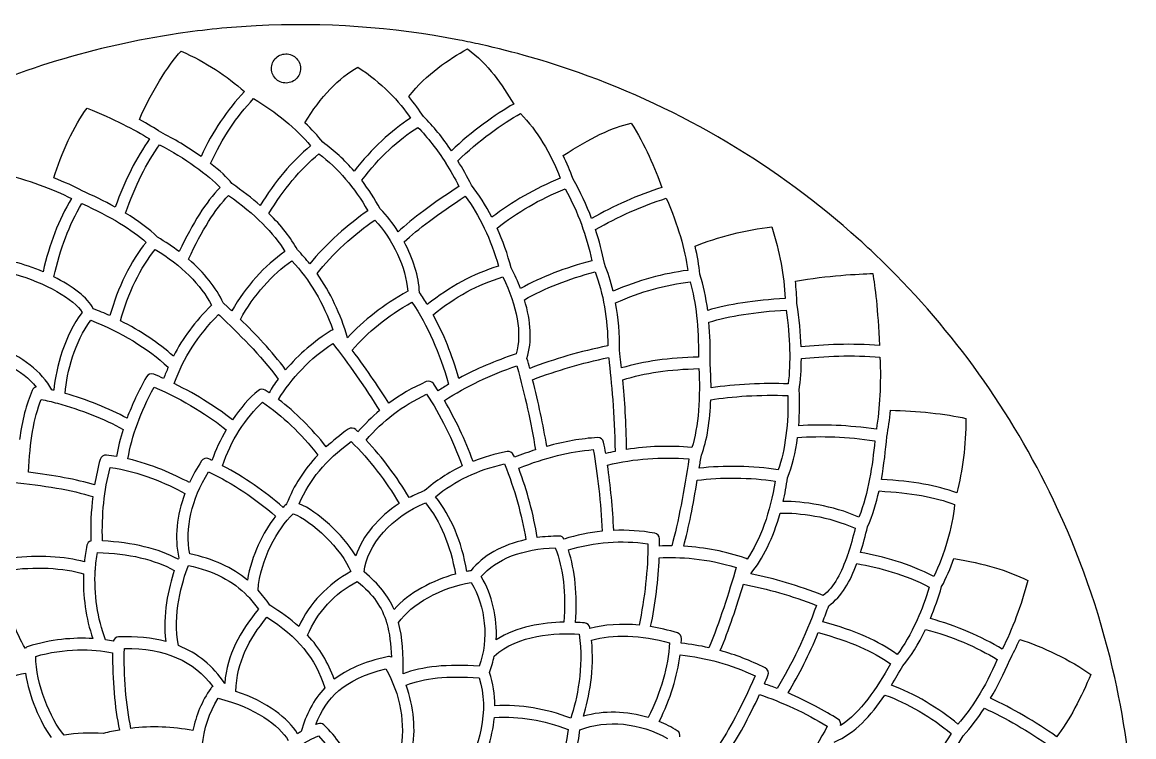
# Model space of a CAD drawing. Extents: x 47 to 537, y 322 to 810.
# Drawn here: x 211.5 to 536, y 601.3 to 809.9 of the extents above; entities that cross this region are included whole.
import ezdxf

# ---------------------------------------------------------------- set-up
doc = ezdxf.new("R2010")
doc.units = 0
doc.layers.add('SPLENDIDA_fix_overlaps', color=7, linetype='CONTINUOUS')

msp = doc.modelspace()

# ---------------------------------------------------------------- linework, layer by layer
at = {"layer": 'SPLENDIDA_fix_overlaps', "color": 7}
msp.add_lwpolyline([(284.254289, 796.741008), (284.314289, 797.181007), (284.424289, 797.621006), (284.575289, 798.031005), (284.765288, 798.431004), (285.004287, 798.811003), (285.274287, 799.161002), (285.584286, 799.481001), (285.924285, 799.771001), (286.294284, 800.021), (286.685283, 800.230999), (287.105282, 800.390999), (287.524281, 800.520999), (287.96428, 800.590999), (288.415279, 800.620998), (288.855278, 800.610998), (289.294277, 800.550999), (289.725276, 800.440999), (290.145275, 800.290999), (290.544274, 800.091), (290.924273, 799.861), (291.274272, 799.581001), (291.595271, 799.271002), (291.88527, 798.931003), (292.13527, 798.561004), (292.334269, 798.171005), (292.504269, 797.761006), (292.625268, 797.331007), (292.705268, 796.891008), (292.734268, 796.451009), (292.725268, 796.00101), (292.665268, 795.561011), (292.555269, 795.131012), (292.405269, 794.711013), (292.205269, 794.311014), (291.96427, 793.931015), (291.694271, 793.581016), (291.385272, 793.261017), (291.044272, 792.981018), (290.674273, 792.731018), (290.285274, 792.521019), (289.875275, 792.351019), (289.444276, 792.231019), (289.004277, 792.15102), (288.564279, 792.12102), (288.11528, 792.14102), (287.674281, 792.201019), (287.245282, 792.311019), (286.825283, 792.461019), (286.424284, 792.651018), (286.044285, 792.891018), (285.694286, 793.161017), (285.375287, 793.471016), (285.095287, 793.811015), (284.845288, 794.181015), (284.635288, 794.581014), (284.464289, 794.991013), (284.345289, 795.421011), (284.265289, 795.85101), (284.234289, 796.301009)], close=True, dxfattribs=at)
for points in [[(381.415046, 739.411151), (381.415046, 739.441151)], [(271.484321, 726.701183), (270.185325, 727.94118)], [(268.814328, 724.541189), (269.125327, 724.241189)], [(386.065035, 712.17122), (385.855035, 714.151215)], [(382.665043, 712.01122), (382.684043, 711.80122)], [(277.274307, 642.381394), (277.305307, 642.351394)]]:
    msp.add_lwpolyline(points, dxfattribs=at)
for points in [[(279.754301, 808.830978), (272.13532, 808.430979), (264.524339, 807.670981), (256.975358, 806.550984)], [(339.084152, 804.650988), (319.575201, 808.450979), (299.605251, 809.870975), (279.754301, 808.830978)], [(256.975358, 806.550984), (232.955418, 803.000992), (209.464476, 795.87101), (187.564531, 785.421036)], [(245.705386, 781.451046), (249.055377, 789.271027), (253.845365, 797.151007), (257.885355, 801.470996)], [(257.885355, 801.470996), (265.105337, 798.181005), (271.285322, 794.191015), (276.325309, 789.611026)], [(324.304189, 788.18103), (329.665176, 794.881013), (335.89516, 798.991003), (341.464146, 802.090995)], [(345.355137, 803.350992), (343.275142, 803.82099), (341.184147, 804.250989), (339.084152, 804.650988)], [(341.464146, 802.090995), (347.464131, 797.641006), (351.634121, 791.601021), (354.945113, 785.991035)], [(373.884065, 795.181012), (364.554089, 798.481004), (355.025112, 801.210997), (345.355137, 803.350992)], [(294.015265, 780.531049), (298.544254, 788.02103), (303.97424, 793.721016), (309.474226, 796.741008)], [(309.474226, 796.741008), (316.294209, 792.441019), (321.695196, 786.511034), (324.875188, 781.851045)], [(455.633861, 746.551134), (431.91492, 767.90108), (403.96399, 784.531039), (373.884065, 795.181012)], [(276.325309, 789.611026), (271.334322, 784.371039), (267.095332, 778.021055), (263.685341, 770.701073)], [(266.484334, 768.651078), (269.845325, 776.03106), (274.055315, 782.391044), (279.035302, 787.561031)], [(279.035302, 787.561031), (285.405286, 783.81104), (291.674271, 778.631053), (295.655261, 773.831065)], [(328.584179, 782.381044), (327.485181, 784.14104), (326.044185, 786.131035), (324.304189, 788.18103)], [(354.945113, 785.991035), (349.754126, 783.081042), (342.525144, 777.901055), (336.794158, 772.331069)], [(220.674448, 764.451089), (222.885443, 771.351072), (226.555434, 779.761051), (230.435424, 784.831038)], [(230.435424, 784.831038), (238.205404, 781.571046), (244.305389, 778.551054), (248.645378, 775.83106)], [(336.794158, 772.331069), (334.235164, 776.15106), (331.535171, 779.461051), (328.584179, 782.381044)], [(338.665153, 769.401076), (344.395139, 775.081062), (351.83412, 780.411049), (356.964108, 783.231042)], [(356.964108, 783.231042), (361.785096, 778.171055), (365.665086, 771.81107), (368.554079, 764.321089)], [(251.92437, 777.771056), (250.174375, 778.941053), (248.09538, 780.17105), (245.705386, 781.451046)], [(299.224252, 774.821063), (297.785256, 776.701058), (296.01526, 778.631053), (294.015265, 780.531049)], [(324.875188, 781.851045), (319.115202, 778.201054), (313.575216, 773.031067), (308.375229, 766.431084)], [(310.575224, 763.741091), (315.764211, 770.431074), (321.275197, 775.631061), (326.985183, 779.181052)], [(326.985183, 779.181052), (329.895175, 776.17106), (332.554169, 772.741068), (335.094162, 768.721078)], [(369.405076, 770.931073), (377.214057, 776.09106), (383.745041, 779.211052), (389.254027, 780.381049)], [(389.254027, 780.381049), (393.195017, 774.291064), (396.214009, 767.141082), (398.235004, 761.631096)], [(248.645378, 775.83106), (244.845388, 770.451074), (241.495396, 763.761091), (238.645403, 755.89111)], [(263.685341, 770.701073), (259.91535, 773.351067), (255.665361, 775.88106), (251.92437, 777.771056)], [(241.635396, 754.171115), (244.464389, 762.111095), (247.80538, 768.831078), (251.575371, 774.121065)], [(251.575371, 774.121065), (258.774353, 770.331074), (266.084335, 765.151087), (269.225327, 761.651096)], [(295.655261, 773.831065), (290.135275, 769.191077), (285.205287, 763.321092), (280.955298, 756.371109)], [(308.375229, 766.431084), (305.605236, 769.621076), (302.544244, 772.421069), (299.224252, 774.821063)], [(283.504291, 754.021115), (287.694281, 761.021097), (292.584269, 766.881083), (298.075255, 771.451071)], [(298.075255, 771.451071), (303.724241, 767.191082), (308.514229, 761.611096), (312.375219, 754.861113)], [(342.625143, 762.291094), (341.334147, 764.841088), (340.01415, 767.201082), (338.665153, 769.401076)], [(372.285069, 764.10109), (371.424071, 766.491084), (370.455074, 768.761078), (369.405076, 770.931073)], [(205.314487, 765.861085), (212.984468, 763.86109), (220.564449, 761.111097), (225.855435, 758.441104)], [(272.694318, 762.781093), (271.375322, 764.561089), (269.155327, 766.601083), (266.484334, 768.651078)], [(335.094162, 768.721078), (335.105162, 768.711078), (335.115162, 768.691078), (335.125162, 768.681078)], [(335.125162, 768.681078), (336.434159, 766.611083), (337.714156, 764.351089), (338.974153, 761.941095)], [(228.975428, 760.651098), (226.674433, 761.911095), (223.83444, 763.201092), (220.674448, 764.451089)], [(280.955298, 756.371109), (278.515304, 758.511104), (275.754311, 760.651098), (272.694318, 762.781093)], [(316.00421, 755.361112), (314.365214, 758.361104), (312.554219, 761.161097), (310.575224, 763.741091)], [(368.554079, 764.321089), (361.084097, 761.251097), (354.514114, 757.511106), (348.584129, 752.931118)], [(377.705056, 752.591119), (376.235059, 756.471109), (374.434064, 760.291099), (372.285069, 764.10109)], [(238.645403, 755.89111), (235.314412, 757.731106), (231.93542, 759.341102), (228.975428, 760.651098)], [(269.225327, 761.651096), (265.075337, 757.301107), (261.325347, 751.411121), (257.305357, 742.911143)], [(260.02435, 740.701148), (264.02434, 749.281127), (267.685331, 755.131112), (271.705321, 759.321102)], [(271.705321, 759.321102), (279.405301, 753.851115), (284.935288, 748.361129), (288.17428, 742.951143)], [(338.974153, 761.941095), (331.264172, 756.901108), (325.325187, 752.471119), (321.254197, 748.731128)], [(348.584129, 752.931118), (346.785133, 756.451109), (344.754138, 759.641101), (342.625143, 762.291094)], [(350.094125, 749.791126), (355.96411, 754.421114), (362.495094, 758.181105), (369.985075, 761.251097)], [(369.985075, 761.251097), (373.714066, 754.391114), (376.264059, 747.491131), (377.764056, 740.251149)], [(398.235004, 761.631096), (391.195022, 759.391102), (384.17404, 756.301109), (377.705056, 752.591119)], [(225.855435, 758.441104), (222.105445, 752.07112), (219.435451, 745.171137), (217.575456, 737.031157)], [(220.725448, 735.571161), (222.544444, 743.771141), (225.155437, 750.641123), (228.905428, 756.951108)], [(228.905428, 756.951108), (237.155407, 753.201117), (243.694391, 749.241127), (247.645381, 745.621136)], [(323.014192, 745.721136), (326.934183, 749.421126), (332.895168, 753.901115), (340.815148, 759.081102)], [(340.815148, 759.081102), (344.825138, 753.741116), (348.355129, 746.321134), (350.544124, 738.681153)], [(378.865053, 749.331127), (385.334037, 753.101117), (392.415019, 756.241109), (399.495001, 758.481104)], [(399.495001, 758.481104), (402.894993, 750.621123), (404.984988, 743.571141), (405.744986, 737.431156)], [(251.024372, 747.091132), (248.535379, 749.621126), (245.194387, 752.02112), (241.635396, 754.171115)], [(291.82527, 743.411141), (289.924275, 746.941133), (287.135282, 750.481124), (283.504291, 754.021115)], [(312.375219, 754.861113), (306.905233, 751.081122), (299.94525, 745.091137), (295.444261, 739.301152)], [(321.254197, 748.731128), (319.714201, 751.141122), (317.945205, 753.391117), (316.00421, 755.361112)], [(297.575256, 736.481159), (301.674246, 742.011145), (308.764228, 748.241129), (314.395214, 752.13112)], [(314.395214, 752.13112), (319.764201, 746.301134), (323.504191, 738.241154), (324.03519, 731.381172)], [(354.235114, 738.161155), (353.184117, 742.131145), (351.775121, 746.091135), (350.094125, 749.791126)], [(407.88398, 744.531139), (414.293964, 747.131132), (422.954943, 749.301127), (430.314924, 750.141125)], [(430.314924, 750.141125), (432.614918, 742.781143), (433.874915, 735.91116), (434.164915, 729.231177)], [(257.305357, 742.911143), (255.355362, 744.401139), (253.245367, 745.801135), (251.024372, 747.091132)], [(381.415046, 739.441151), (380.785048, 742.801143), (379.92405, 746.091135), (378.865053, 749.331127)], [(462.824843, 739.80115), (460.473849, 742.101145), (458.074855, 744.351139), (455.633861, 746.551134)], [(247.645381, 745.621136), (243.265392, 740.301149), (239.294402, 732.241169), (237.084407, 724.221189)], [(240.205399, 722.721193), (242.265394, 730.551174), (246.115385, 738.451154), (250.334374, 743.551141)], [(250.334374, 743.551141), (257.865355, 738.971153), (263.734341, 733.131167), (266.734333, 727.271182)], [(295.444261, 739.301152), (294.305264, 740.721148), (293.105267, 742.111145), (291.82527, 743.411141)], [(327.464181, 730.981173), (327.224182, 735.661161), (325.605186, 740.871148), (323.014192, 745.721136)], [(409.303977, 736.291159), (409.064977, 738.881153), (408.593979, 741.631146), (407.88398, 744.531139)], [(217.575456, 737.031157), (214.774463, 738.221154), (211.88547, 739.191152), (209.155477, 739.85115)], [(270.185325, 727.94118), (268.12533, 732.351169), (264.595339, 736.751158), (260.02435, 740.701148)], [(288.17428, 742.951143), (282.265294, 738.901153), (276.745308, 732.721168), (272.645318, 725.581186)], [(275.174312, 723.141192), (279.084302, 730.201174), (284.455289, 736.321159), (290.194275, 740.211149)], [(290.194275, 740.211149), (295.424261, 734.651163), (299.424251, 727.87118), (302.155245, 720.0412)], [(377.764056, 740.251149), (369.895075, 738.171155), (363.044092, 735.511161), (356.945108, 732.14117)], [(512.543719, 670.331324), (500.223749, 696.16126), (483.293792, 719.8012), (462.824843, 739.80115)], [(350.544124, 738.681153), (343.035142, 736.381159), (336.334159, 732.761168), (329.724176, 727.451181)], [(356.945108, 732.14117), (356.19511, 734.101165), (355.294112, 736.11116), (354.235114, 738.161155)], [(358.084105, 728.881178), (364.08409, 732.261169), (370.855073, 734.931163), (378.724053, 737.001157)], [(378.724053, 737.001157), (381.084047, 730.901173), (382.424044, 723.031192), (382.445044, 715.431211)], [(383.98504, 731.391172), (383.294042, 734.281164), (382.434044, 736.991158), (381.415046, 739.411151)], [(405.744986, 737.431156), (398.695003, 736.571159), (391.395022, 734.541164), (383.98504, 731.391172)], [(209.305477, 736.311159), (217.875455, 734.041165), (226.915433, 728.901178), (228.955428, 725.161187)], [(232.19442, 726.241184), (230.685423, 729.471176), (226.125435, 732.871168), (220.725448, 735.571161)], [(306.455234, 717.761206), (304.405239, 724.761188), (301.424246, 731.021172), (297.575256, 736.481159)], [(331.445171, 724.461189), (337.905155, 729.741176), (344.424139, 733.301167), (351.764121, 735.521161)], [(351.764121, 735.521161), (356.02511, 726.821183), (357.375107, 719.101202), (355.684111, 713.061217)], [(384.695038, 728.00118), (392.12502, 731.221172), (399.415001, 733.281167), (406.423984, 734.101165)], [(406.423984, 734.101165), (408.19498, 728.07118), (408.994978, 720.841198), (408.874978, 712.14122)], [(411.574971, 725.751186), (411.083972, 729.591176), (410.333974, 733.101167), (409.303977, 736.291159)], [(437.183907, 734.311164), (446.574884, 735.94116), (455.633861, 736.391159), (459.753851, 736.521159)], [(437.624906, 727.80118), (437.574906, 729.951175), (437.423906, 732.12117), (437.183907, 734.311164)], [(459.753851, 736.521159), (460.433849, 732.721168), (461.244847, 726.221184), (461.723846, 715.491211)], [(324.03519, 731.381172), (316.855208, 727.331182), (311.065222, 722.861193), (306.455234, 717.761206)], [(329.724176, 727.451181), (329.004177, 728.641178), (328.254179, 729.831175), (327.464181, 730.981173)], [(266.734333, 727.271182), (261.924345, 722.451194), (258.355354, 717.711206), (255.615361, 712.371219)], [(307.84423, 714.161215), (312.285219, 719.421201), (317.995205, 724.03119), (325.264187, 728.18118)], [(325.264187, 728.18118), (329.834175, 721.231197), (333.254167, 713.521216), (335.95516, 704.19124)], [(358.834103, 711.721221), (360.325099, 716.651208), (360.0651, 722.461194), (358.084105, 728.881178)], [(385.855035, 714.151215), (385.934035, 718.761203), (385.525036, 723.521191), (384.695038, 728.00118)], [(434.164915, 729.231177), (425.244937, 728.701178), (417.664956, 727.541181), (411.574971, 725.751186)], [(438.874903, 715.081212), (438.723903, 719.071202), (438.314904, 723.311192), (437.624906, 727.80118)], [(228.955428, 725.161187), (223.86544, 718.301204), (221.385447, 709.351227), (220.674448, 702.441244)], [(237.084407, 724.221189), (235.475411, 724.951188), (233.845415, 725.621186), (232.19442, 726.241184)], [(255.86536, 704.401239), (258.655353, 712.10122), (262.615343, 718.261204), (268.814328, 724.541189)], [(269.125327, 724.241189), (274.495314, 719.101202), (281.105297, 712.751218), (286.174285, 705.681236)], [(272.645318, 725.581186), (272.254319, 725.951185), (271.85532, 726.341184), (271.484321, 726.701183)], [(338.985153, 705.921235), (336.934158, 712.851218), (334.474164, 718.921203), (331.445171, 724.461189)], [(411.94497, 722.311194), (417.914955, 724.13119), (425.454936, 725.331187), (434.473914, 725.851185)], [(434.473914, 725.851185), (435.644911, 717.751206), (435.83391, 710.511224), (435.074912, 704.281239)], [(223.99544, 701.541246), (224.575439, 707.96123), (226.794433, 716.431209), (231.484421, 722.881193)], [(231.484421, 722.881193), (240.1154, 719.561201), (248.225379, 714.631213), (254.095365, 709.151227)], [(255.615361, 712.371219), (251.314372, 716.231209), (245.995385, 719.791201), (240.205399, 722.721193)], [(288.385279, 708.431229), (284.365289, 713.871215), (279.595301, 718.831203), (275.174312, 723.141192)], [(412.263969, 710.551224), (412.364969, 714.781213), (412.253969, 718.681203), (411.94497, 722.311194)], [(301.684246, 719.8512), (296.885258, 716.941208), (292.18527, 712.851218), (288.385279, 708.431229)], [(302.155245, 720.0412), (301.995245, 720.0012), (301.834245, 719.9412), (301.684246, 719.8512)], [(195.464511, 714.101215), (204.555489, 712.15122), (211.625471, 708.341229), (215.544461, 703.371242)], [(220.14545, 702.571244), (217.214457, 707.92123), (211.535471, 712.301219), (203.91549, 715.171212)], [(286.305284, 699.751251), (289.805275, 705.761236), (295.80526, 711.96122), (302.145245, 716.12121)], [(302.145245, 716.12121), (306.375234, 710.491224), (311.89522, 702.931243), (315.794211, 696.531259)], [(318.495204, 698.651253), (315.92421, 702.831243), (312.464219, 707.87123), (307.84423, 714.161215)], [(382.445044, 715.431211), (374.235064, 713.721216), (367.054082, 711.651221), (359.615101, 708.831228)], [(461.723846, 715.491211), (454.024865, 716.19121), (445.133887, 715.771211), (438.874903, 715.081212)], [(355.684111, 713.061217), (349.445126, 710.981223), (344.10514, 708.711228), (338.985153, 705.921235)], [(359.615101, 708.831228), (359.365102, 709.781226), (359.105102, 710.751223), (358.834103, 711.721221)], [(360.474099, 705.521236), (367.724081, 708.281229), (374.695063, 710.331224), (382.665043, 712.01122)], [(382.684043, 711.80122), (383.474041, 704.571239), (384.445039, 695.611261), (384.525039, 684.571289)], [(386.415034, 708.961228), (386.294034, 710.061225), (386.174035, 711.141222), (386.065035, 712.17122)], [(408.874978, 712.14122), (400.374999, 711.95122), (392.985018, 710.901223), (386.415034, 708.961228)], [(438.263904, 702.441244), (438.694903, 705.311237), (438.904903, 708.401229), (438.923903, 711.671221)], [(438.923903, 711.671221), (445.154887, 712.371219), (454.194865, 712.821218), (461.874845, 712.06122)], [(461.874845, 712.06122), (462.194845, 704.371239), (461.824845, 697.181257), (460.814848, 691.061272)], [(249.865375, 707.131232), (249.064377, 707.461231), (248.15538, 707.141232), (247.734381, 706.391234)], [(254.095365, 709.151227), (253.625366, 708.09123), (253.194367, 706.991233), (252.774368, 705.871235)], [(334.714163, 699.431251), (341.325147, 703.691241), (347.83413, 706.801233), (355.90511, 709.561226)], [(355.90511, 709.561226), (358.264104, 700.841248), (359.9951, 692.981268), (361.325097, 685.071287)], [(386.764033, 705.511236), (393.205017, 707.491231), (400.503999, 708.561229), (408.994978, 708.761228)], [(408.994978, 708.761228), (409.503976, 701.341247), (408.894978, 691.311272), (406.954983, 685.751286)], [(412.553969, 703.141242), (412.564969, 705.901235), (412.454969, 708.471229), (412.263969, 710.551224)], [(247.734381, 706.391234), (245.415386, 702.221244), (243.555391, 698.211254), (242.084395, 694.291264)], [(252.774368, 705.871235), (251.81437, 706.301234), (250.845373, 706.731233), (249.865375, 707.131232)], [(272.845318, 693.791266), (268.964328, 696.961258), (262.734343, 700.991248), (255.86536, 704.401239)], [(286.174285, 705.681236), (285.194287, 704.371239), (284.305289, 703.041242), (283.524291, 701.721246)], [(329.424176, 704.951238), (325.395187, 703.161242), (321.794196, 701.081247), (318.495204, 698.651253)], [(331.504171, 704.381239), (331.035172, 705.041237), (330.165175, 705.281237), (329.424176, 704.951238)], [(332.915168, 702.311244), (332.445169, 703.031242), (331.97417, 703.721241), (331.504171, 704.381239)], [(335.95516, 704.19124), (334.945163, 703.591241), (333.924165, 702.961243), (332.915168, 702.311244)], [(364.605088, 686.061285), (363.535091, 692.411269), (362.184095, 698.751253), (360.474099, 705.521236)], [(387.91503, 685.161287), (387.83403, 692.951268), (387.334032, 699.691251), (386.764033, 705.511236)], [(435.074912, 704.281239), (427.96393, 704.621238), (419.503951, 704.19124), (412.553969, 703.141242)], [(214.405464, 702.411244), (212.655468, 698.291254), (211.444471, 693.681266), (210.705473, 688.10128)], [(215.544461, 703.371242), (215.055462, 703.241242), (214.615463, 702.901243), (214.405464, 702.411244)], [(220.674448, 702.441244), (220.495449, 702.481244), (220.314449, 702.531244), (220.14545, 702.571244)], [(242.084395, 694.291264), (236.794408, 697.141257), (230.375424, 699.701251), (223.99544, 701.541246)], [(242.325394, 682.431294), (243.495391, 689.111277), (245.995385, 696.00126), (249.975375, 703.391242)], [(249.975375, 703.391242), (258.495354, 699.711251), (266.595334, 694.591264), (271.015322, 690.891273)], [(280.435299, 702.361244), (277.765306, 700.201249), (275.145312, 697.211257), (272.845318, 693.791266)], [(282.424294, 702.471244), (281.805295, 702.871243), (281.004297, 702.821243), (280.435299, 702.361244)], [(283.524291, 701.721246), (283.155292, 701.971245), (282.794293, 702.231244), (282.424294, 702.471244)], [(311.87522, 687.85128), (316.815208, 693.621266), (322.474194, 697.941255), (329.525176, 701.261247)], [(329.525176, 701.261247), (333.415166, 695.521261), (337.205157, 687.89128), (339.94515, 680.331299)], [(412.473969, 699.681251), (418.354954, 700.601248), (427.034932, 701.261247), (434.954913, 700.881248)], [(434.954913, 700.881248), (435.284912, 693.361267), (434.154915, 684.581289), (432.16492, 679.231302)], [(438.144905, 692.09127), (438.444904, 695.761261), (438.484904, 699.381252), (438.263904, 702.441244)], [(213.325467, 678.501304), (213.705466, 687.521281), (214.865463, 694.211264), (217.015457, 699.791251)], [(217.015457, 699.791251), (218.575454, 699.461251), (220.15545, 699.081252), (221.745446, 698.651253)], [(221.745446, 698.651253), (221.754446, 698.641253), (221.765446, 698.641253), (221.785446, 698.641253)], [(221.785446, 698.641253), (228.535429, 696.791258), (235.435411, 694.081265), (240.955398, 691.031272)], [(269.924325, 680.411299), (272.294319, 687.471281), (276.814308, 694.621263), (281.635296, 698.921253)], [(281.635296, 698.921253), (287.415281, 695.031262), (292.834268, 689.861275), (297.805255, 683.531291)], [(300.245249, 685.911285), (295.92426, 691.381272), (291.254272, 696.01126), (286.305284, 699.751251)], [(343.084142, 681.691296), (340.825148, 687.89128), (337.865155, 694.141265), (334.714163, 699.431251)], [(409.734976, 683.521291), (411.433971, 687.581281), (412.244969, 693.791266), (412.473969, 699.681251)], [(315.794211, 696.531259), (313.554216, 694.651263), (311.474221, 692.581269), (309.495226, 690.291274)], [(463.89484, 688.921278), (464.343839, 691.321272), (464.694838, 693.901265), (464.933838, 696.611258)], [(464.933838, 696.611258), (472.473819, 696.491259), (481.253797, 695.531261), (486.973783, 694.221264)], [(308.844228, 690.941273), (308.254229, 691.521271), (307.334232, 691.591271), (306.665233, 691.101272)], [(460.814848, 691.061272), (452.673868, 692.221269), (445.223887, 692.561269), (438.144905, 692.09127)], [(486.973783, 694.221264), (486.904783, 686.261284), (485.994785, 678.961303), (484.274789, 672.471319)], [(240.955398, 691.031272), (240.1054, 688.351279), (239.455401, 685.711286), (238.995403, 683.091292)], [(271.015322, 690.891273), (269.345327, 688.04128), (267.92433, 685.001287), (266.865333, 681.961295)], [(306.665233, 691.101272), (304.285239, 689.381277), (302.155245, 687.661281), (300.245249, 685.911285)], [(309.495226, 690.291274), (309.275227, 690.511274), (309.065227, 690.731273), (308.844228, 690.941273)], [(379.445051, 688.631278), (374.625063, 688.341279), (369.754076, 687.501281), (364.605088, 686.061285)], [(381.214047, 687.261282), (381.044047, 688.09128), (380.304049, 688.681278), (379.445051, 688.631278)], [(434.883913, 676.871308), (436.274909, 680.1013), (437.223907, 684.301289), (437.784906, 688.651278)], [(437.784906, 688.651278), (444.803888, 689.171277), (452.223869, 688.871278), (460.364849, 687.691281)], [(462.284844, 676.411309), (463.064842, 680.701298), (463.524841, 684.951288), (463.89484, 688.921278)], [(292.355269, 669.311327), (295.405261, 676.401309), (299.93425, 681.831295), (307.495231, 687.491281)], [(307.495231, 687.491281), (313.014217, 681.971295), (317.605206, 676.01131), (321.514196, 669.371327)], [(324.445189, 671.101322), (320.865198, 677.171307), (316.724208, 682.701293), (311.87522, 687.85128)], [(354.924113, 683.521291), (354.625113, 684.281289), (353.825115, 684.701288), (353.025117, 684.551289)], [(361.325097, 685.071287), (359.334102, 684.431289), (357.285107, 683.701291), (355.174112, 682.881293)], [(356.405109, 679.711301), (364.355089, 682.801293), (371.344072, 684.551289), (378.155055, 685.121287)], [(378.155055, 685.121287), (379.455051, 678.051305), (380.384049, 669.531326), (380.745048, 661.271347)], [(381.804045, 683.98129), (381.615046, 685.111287), (381.415046, 686.201284), (381.214047, 687.261282)], [(406.954983, 685.751286), (400.263999, 686.301284), (394.134015, 686.121285), (387.91503, 685.161287)], [(460.364849, 687.691281), (459.654851, 680.551299), (458.564854, 672.611318), (455.734861, 665.411336)], [(234.234414, 682.271294), (233.555416, 679.8313), (233.024417, 677.341307), (232.595419, 674.821313)], [(236.06441, 683.511291), (235.245412, 683.601291), (234.464414, 683.081292), (234.234414, 682.271294)], [(238.995403, 683.091292), (238.024405, 683.251292), (237.055407, 683.401291), (236.06441, 683.511291)], [(260.325349, 675.481311), (255.635361, 678.001305), (249.355377, 680.801298), (242.325394, 682.431294)], [(263.80534, 681.791296), (262.455344, 679.671301), (261.294347, 677.571306), (260.325349, 675.481311)], [(265.964335, 682.411294), (265.194337, 682.781293), (264.265339, 682.511294), (263.80534, 681.791296)], [(266.865333, 681.961295), (266.564334, 682.111295), (266.274334, 682.261294), (265.964335, 682.411294)], [(297.805255, 683.531291), (293.694266, 679.241302), (290.794273, 674.671313), (288.665278, 669.281327)], [(353.025117, 684.551289), (349.504126, 683.86129), (346.195135, 682.911293), (343.084142, 681.691296)], [(355.174112, 682.881293), (355.094112, 683.101292), (355.014112, 683.311292), (354.924113, 683.521291)], [(384.525039, 684.571289), (383.625041, 684.391289), (382.714043, 684.19129), (381.804045, 683.98129)], [(382.344044, 680.621298), (390.304024, 682.471294), (397.775006, 683.051292), (406.114985, 682.421294)], [(406.114985, 682.421294), (404.694988, 673.501316), (403.013992, 663.86134), (401.083997, 657.011357)], [(409.114977, 679.661301), (409.324977, 680.951298), (409.524976, 682.241294), (409.734976, 683.521291)], [(232.595419, 674.821313), (227.355432, 676.381309), (220.714448, 677.641306), (213.325467, 678.501304)], [(234.905413, 658.441354), (234.685413, 666.101335), (235.405411, 673.181317), (237.135407, 679.9413)], [(237.135407, 679.9413), (245.714386, 678.731303), (253.515366, 675.311312), (258.984353, 672.331319)], [(260.395349, 654.701363), (258.995353, 662.241344), (260.834348, 670.291324), (265.875335, 678.671303)], [(265.875335, 678.671303), (273.274317, 675.031312), (279.405301, 670.941323), (285.435286, 665.681336)], [(287.645281, 668.261329), (282.105295, 673.091317), (276.475309, 676.971308), (269.924325, 680.411299)], [(339.94515, 680.331299), (335.92416, 678.421304), (332.245169, 676.01131), (328.855178, 673.071317)], [(332.11517, 671.351322), (337.855155, 676.05131), (344.474139, 679.211302), (352.304119, 680.931298)], [(352.304119, 680.931298), (355.285112, 673.361317), (357.264107, 666.261334), (358.495104, 658.831353)], [(361.844095, 659.431351), (360.714098, 666.271334), (358.955103, 672.841318), (356.405109, 679.711301)], [(384.14504, 661.511346), (383.85504, 667.99133), (383.224042, 674.611313), (382.344044, 680.621298)], [(432.16492, 679.231302), (425.074937, 680.381299), (416.13396, 680.541299), (409.114977, 679.661301)], [(208.535479, 675.571311), (217.734456, 674.751313), (225.984435, 673.291317), (232.09542, 671.421321)], [(404.583989, 656.891358), (406.053985, 662.321344), (407.354982, 669.101327), (408.534979, 676.15131)], [(408.534979, 676.15131), (415.194962, 677.111307), (424.293939, 677.011307), (431.303922, 675.93131)], [(431.303922, 675.93131), (429.883925, 666.921333), (426.894933, 658.741353), (423.074942, 653.121367)], [(433.614916, 669.971325), (434.133915, 672.201319), (434.553914, 674.511314), (434.883913, 676.871308)], [(484.274789, 672.471319), (478.444804, 674.631313), (471.513821, 675.87131), (462.284844, 676.411309)], [(258.984353, 672.331319), (256.515359, 665.841335), (255.91536, 659.511351), (257.185357, 653.441366)], [(328.855178, 673.071317), (327.325182, 672.511319), (325.855185, 671.84132), (324.445189, 671.101322)], [(458.274854, 662.581344), (459.734851, 665.961335), (460.793848, 669.491326), (461.593846, 673.041317)], [(461.593846, 673.041317), (471.003822, 672.521319), (477.914805, 671.291322), (483.624791, 669.081327)], [(232.09542, 671.421321), (231.575421, 667.251332), (231.385422, 662.941343), (231.504421, 658.431354)], [(288.665278, 669.281327), (288.325279, 668.961328), (287.98428, 668.621328), (287.645281, 668.261329)], [(308.855228, 654.111365), (304.964238, 660.471349), (297.665256, 667.041332), (292.355269, 669.311327)], [(321.514196, 669.371327), (315.424211, 665.421336), (310.825223, 659.90135), (308.855228, 654.111365)], [(311.294222, 649.401376), (312.06522, 657.271357), (319.514201, 665.661336), (329.195177, 669.571326)], [(329.195177, 669.571326), (333.615166, 664.04134), (336.415159, 657.361357), (337.974155, 648.781378)], [(341.315147, 649.561376), (339.674151, 658.471354), (336.714158, 665.481336), (332.11517, 671.351322)], [(455.734861, 665.411336), (447.90488, 668.821328), (439.494901, 670.001325), (433.614916, 669.971325)], [(483.624791, 669.081327), (482.973793, 662.321344), (480.673798, 654.401364), (477.564806, 648.09138)], [(529.784676, 621.221447), (525.803685, 638.151405), (520.0247, 654.651363), (512.543719, 670.331324)], [(285.435286, 665.681336), (281.714296, 660.891348), (278.405304, 654.241364), (277.245307, 647.001382)], [(280.314299, 644.08139), (281.075297, 653.191367), (285.975285, 661.791346), (290.564274, 666.401334)], [(290.564274, 666.401334), (295.91526, 664.451339), (304.815238, 656.00136), (307.434231, 649.491376)], [(424.13394, 648.851378), (427.723931, 653.201367), (430.704923, 659.381352), (432.734918, 666.561334)], [(432.734918, 666.561334), (438.303904, 666.721333), (446.803883, 665.661336), (454.654863, 662.171345)], [(454.654863, 662.171345), (453.984865, 659.551351), (453.274867, 656.951358), (452.444869, 654.501364)], [(456.213859, 655.121362), (456.973858, 657.551356), (457.633856, 660.07135), (458.274854, 662.581344)], [(358.495104, 658.831353), (351.594121, 657.311357), (345.945135, 654.151365), (342.485144, 649.751376)], [(368.224079, 659.86135), (366.025085, 659.86135), (363.89509, 659.711351), (361.844095, 659.431351)], [(369.674076, 659.021352), (369.365077, 659.531351), (368.834078, 659.86135), (368.224079, 659.86135)], [(380.745048, 661.271347), (377.044057, 660.891348), (373.344067, 660.14135), (369.674076, 659.021352)], [(370.915073, 655.85136), (378.605053, 658.161355), (386.395034, 658.761353), (394.125015, 657.601356)], [(396.10501, 660.721348), (392.12502, 661.431346), (388.13403, 661.671346), (384.14504, 661.511346)], [(397.504006, 659.081352), (397.485006, 659.89135), (396.895008, 660.581349), (396.10501, 660.721348)], [(397.514006, 656.951358), (397.514006, 657.671356), (397.525006, 658.391354), (397.504006, 659.081352)], [(230.385424, 657.181357), (230.044425, 655.601361), (229.805425, 653.981365), (229.625426, 652.341369)], [(231.504421, 658.431354), (230.944423, 658.251354), (230.504424, 657.781356), (230.385424, 657.181357)], [(257.044357, 653.101367), (251.274372, 656.19136), (243.714391, 658.021355), (234.905413, 658.441354)], [(345.474136, 648.06138), (349.735126, 653.131367), (357.655106, 656.211359), (367.094082, 656.441359)], [(367.094082, 656.441359), (369.424076, 650.481374), (370.245074, 643.181392), (369.594076, 634.731413)], [(372.995068, 634.691413), (373.594066, 642.731393), (372.905068, 649.841375), (370.915073, 655.85136)], [(394.125015, 657.601356), (394.155015, 650.441374), (393.195017, 641.621396), (391.554021, 633.871415)], [(401.083997, 657.011357), (399.895, 657.021357), (398.705003, 657.001357), (397.514006, 656.951358)], [(422.543944, 653.421366), (416.914958, 655.371362), (410.824973, 656.531359), (404.583989, 656.891358)], [(229.625426, 652.341369), (224.05544, 653.911365), (215.88546, 654.361364), (208.635478, 653.501366)], [(232.834418, 650.131375), (232.955418, 651.81137), (233.155417, 653.471366), (233.435416, 655.101362)], [(233.435416, 655.101362), (242.555394, 654.821363), (250.234374, 653.001367), (255.88536, 649.841375)], [(257.185357, 653.441366), (257.135357, 653.321367), (257.095357, 653.221367), (257.044357, 653.101367)], [(277.245307, 647.001382), (272.794318, 650.701373), (267.265332, 653.211367), (260.395349, 654.701363)], [(394.934013, 633.431416), (396.315009, 640.0214), (397.195007, 647.131382), (397.445006, 653.561366)], [(397.445006, 653.561366), (403.234992, 653.811365), (411.324972, 653.421366), (419.90495, 650.711373)], [(423.074942, 653.121367), (422.923943, 653.251367), (422.744943, 653.351367), (422.543944, 653.421366)], [(452.383869, 654.321364), (450.673873, 649.291377), (448.473879, 644.961388), (445.263887, 642.551394)], [(452.444869, 654.501364), (452.423869, 654.451364), (452.404869, 654.391364), (452.383869, 654.321364)], [(477.564806, 648.09138), (470.253824, 651.96137), (462.833843, 653.801365), (456.213859, 655.121362)], [(479.8748, 645.111387), (481.204797, 647.611381), (482.414794, 650.411374), (483.454791, 653.341367)], [(483.454791, 653.341367), (492.14477, 651.90137), (498.923753, 649.891375), (505.024737, 646.911383)], [(207.254482, 649.881375), (214.705463, 651.031372), (223.88544, 650.611373), (229.375427, 648.881378)], [(235.83441, 629.601426), (233.435416, 635.771411), (232.385419, 642.981393), (232.825418, 649.921375)], [(232.825418, 649.921375), (232.834418, 649.991375), (232.834418, 650.061375), (232.834418, 650.131375)], [(255.88536, 649.841375), (254.185365, 644.661388), (252.375369, 636.841408), (253.424366, 629.071427)], [(257.064357, 627.89143), (255.294362, 636.901408), (258.174355, 646.491384), (260.00435, 651.311372)], [(260.00435, 651.311372), (267.435331, 649.661376), (272.975318, 646.811383), (277.274307, 642.381394)], [(307.434231, 649.491376), (300.684248, 645.881385), (295.274262, 640.1914), (292.205269, 633.481416)], [(320.0352, 638.451404), (318.344204, 642.321394), (315.634211, 645.881385), (311.294222, 649.401376)], [(342.485144, 649.751376), (342.094145, 649.691376), (341.705146, 649.631376), (341.315147, 649.561376)], [(419.90495, 650.711373), (417.753956, 643.341392), (415.003962, 634.491414), (411.92397, 627.281432)], [(446.923883, 639.551401), (450.683873, 642.191395), (453.204867, 646.671383), (455.114862, 651.87137)], [(455.114862, 651.87137), (461.694846, 650.571374), (469.104827, 648.791378), (476.274809, 644.921388)], [(229.375427, 648.881378), (229.125427, 642.431394), (230.055425, 635.82141), (232.08442, 629.951425)], [(294.794263, 630.921423), (297.484256, 637.541406), (302.695243, 643.191392), (309.304227, 646.641383)], [(309.304227, 646.641383), (313.985215, 642.821393), (316.514209, 639.101402), (317.865205, 634.541414)], [(337.974155, 648.781378), (331.315172, 646.951383), (324.285189, 643.331392), (320.0352, 638.451404)], [(321.365197, 634.601413), (324.985188, 639.9914), (333.804165, 644.861388), (342.565144, 646.331384)], [(342.565144, 646.331384), (346.804133, 639.291402), (347.714131, 629.751426), (344.915138, 621.881445)], [(349.855125, 629.601426), (350.195125, 636.06141), (348.695128, 642.701393), (345.474136, 648.06138)], [(415.263962, 626.451434), (417.784956, 632.451419), (420.07495, 639.421401), (421.984945, 645.791386)], [(421.984945, 645.791386), (429.124927, 644.461389), (435.98491, 642.501394), (443.343892, 639.651401)], [(445.263887, 642.551394), (437.973905, 645.411386), (431.154922, 647.451381), (424.13394, 648.851378)], [(505.024737, 646.911383), (503.154742, 639.761401), (500.444749, 632.501419), (497.564756, 626.891433)], [(212.415469, 627.061432), (209.524476, 631.84142), (207.83448, 636.981408), (207.305482, 642.591394)], [(283.745291, 639.681401), (282.694293, 641.271397), (281.555296, 642.741393), (280.314299, 644.08139)], [(476.274809, 644.921388), (475.263812, 641.621396), (474.043815, 638.391404), (472.713818, 635.421411)], [(476.574809, 635.791411), (477.824805, 638.751403), (478.954803, 641.911395), (479.8748, 645.111387)], [(277.305307, 642.351394), (278.424304, 641.181397), (279.455301, 639.9114), (280.424299, 638.521404)], [(292.205269, 633.481416), (289.785276, 635.661411), (286.984283, 637.701406), (283.745291, 639.681401)], [(443.343892, 639.651401), (439.9239, 630.361424), (436.223909, 622.591444), (431.84392, 615.401461)], [(445.154887, 634.871413), (445.753886, 636.401409), (446.343884, 637.951405), (446.923883, 639.551401)], [(280.424299, 638.521404), (274.984313, 631.771421), (271.385322, 625.481436), (270.595324, 616.871458)], [(273.855315, 614.551464), (274.174315, 623.321442), (277.555306, 629.501426), (282.915293, 636.201409)], [(282.915293, 636.201409), (291.88527, 630.511424), (297.024257, 624.251439), (299.82525, 615.601461)], [(317.865205, 634.541414), (317.875205, 634.501414), (317.884205, 634.461414), (317.895205, 634.421414)], [(317.895205, 634.421414), (318.735203, 631.531421), (319.105202, 628.291429), (319.245202, 624.481439)], [(322.714193, 619.651451), (322.735193, 625.341437), (322.525194, 630.201424), (321.365197, 634.601413)], [(369.594076, 634.731413), (363.464091, 634.621413), (355.90511, 633.521416), (349.855125, 629.601426)], [(375.645061, 634.531414), (374.834063, 634.601413), (373.934065, 634.651413), (372.995068, 634.691413)], [(377.174057, 633.141417), (377.035057, 633.901415), (376.405059, 634.471414), (375.645061, 634.531414)], [(377.214057, 632.911418), (377.195057, 632.991418), (377.184057, 633.071417), (377.174057, 633.141417)], [(391.554021, 633.871415), (386.304034, 634.381414), (381.355047, 634.061415), (377.214057, 632.911418)], [(402.723993, 631.621421), (400.125, 632.421419), (397.514006, 633.021417), (394.934013, 633.431416)], [(466.874833, 625.331437), (461.463846, 629.271427), (454.793863, 632.201419), (445.154887, 634.871413)], [(472.683818, 635.351412), (470.874823, 631.351422), (468.864828, 627.86143), (466.874833, 625.331437)], [(472.713818, 635.421411), (472.704818, 635.401411), (472.694818, 635.371412), (472.683818, 635.351412)], [(497.564756, 626.891433), (491.553771, 630.561424), (484.10479, 633.721416), (476.574809, 635.791411)], [(232.08442, 629.951425), (226.424434, 630.281424), (219.714451, 629.761426), (213.205467, 627.621431)], [(238.064405, 629.241427), (237.355407, 629.381427), (236.615408, 629.501426), (235.83441, 629.601426)], [(239.605401, 630.431424), (238.875403, 630.401424), (238.274404, 629.911425), (238.064405, 629.241427)], [(253.424366, 629.071427), (249.314377, 630.171425), (244.714388, 630.641423), (239.605401, 630.431424)], [(302.575244, 618.071455), (300.804248, 622.981443), (298.294254, 627.171432), (294.794263, 630.921423)], [(349.264127, 624.861438), (356.235109, 631.131422), (367.245082, 631.641421), (374.044065, 631.241422)], [(374.044065, 631.241422), (375.525061, 621.461446), (373.395067, 612.251469), (371.605071, 606.741483)], [(375.334062, 607.281482), (376.955058, 612.751468), (378.565054, 620.811448), (377.674056, 629.511426)], [(377.674056, 629.511426), (383.745041, 631.321422), (392.235019, 631.041422), (400.473999, 628.741428)], [(403.93399, 629.941425), (403.95499, 630.711423), (403.463991, 631.401421), (402.723993, 631.621421)], [(403.84399, 628.601428), (403.87499, 629.051427), (403.91499, 629.491426), (403.93399, 629.941425)], [(435.034912, 614.101465), (438.303904, 619.511451), (441.194897, 625.261437), (443.87489, 631.701421)], [(443.87489, 631.701421), (453.324867, 629.101427), (459.784851, 626.301434), (464.933838, 622.551444)], [(468.543829, 622.021445), (470.793823, 624.561439), (473.093817, 628.301429), (475.164812, 632.651418)], [(475.164812, 632.651418), (482.683793, 630.641423), (490.173775, 627.491431), (496.09376, 623.82144)], [(499.753751, 623.741441), (500.753748, 625.561436), (501.734746, 627.581431), (502.683743, 629.731426)], [(502.683743, 629.731426), (508.864728, 627.751431), (517.763706, 623.601441), (523.374692, 619.461451)], [(213.205467, 627.621431), (212.885468, 627.521431), (212.615468, 627.321432), (212.415469, 627.061432)], [(215.415461, 624.751438), (223.674441, 627.201432), (232.12542, 626.971433), (237.885405, 625.821435)], [(243.214392, 603.751491), (241.794396, 610.471474), (241.075397, 619.291452), (241.314397, 627.071432)], [(241.314397, 627.071432), (253.015367, 627.211432), (261.655346, 623.461441), (267.105332, 615.92146)], [(270.595324, 616.871458), (267.234332, 621.971445), (262.714343, 625.651436), (257.064357, 627.89143)], [(400.473999, 628.741428), (400.035, 621.621446), (397.974005, 614.451464), (394.235014, 606.901483)], [(411.92397, 627.281432), (409.293977, 627.87143), (406.614983, 628.301429), (403.84399, 628.601428)], [(428.374929, 621.381447), (424.00394, 623.551441), (419.694951, 625.221437), (415.263962, 626.451434)], [(223.705441, 601.791496), (219.645451, 606.481484), (215.455461, 616.811458), (215.415461, 624.751438)], [(237.885405, 625.821435), (237.754406, 618.211454), (238.484404, 609.811475), (239.8454, 603.261492)], [(318.065205, 624.671438), (311.224222, 623.161442), (306.264234, 620.931448), (302.575244, 618.071455)], [(319.245202, 624.481439), (318.884203, 624.681438), (318.474204, 624.761438), (318.065205, 624.671438)], [(347.86513, 620.06145), (348.455129, 621.601446), (348.934128, 623.211442), (349.264127, 624.861438)], [(397.455006, 605.761486), (400.723998, 612.431469), (402.723993, 618.851453), (403.534991, 625.221437)], [(403.534991, 625.221437), (411.253972, 624.371439), (418.284954, 622.401444), (425.404936, 619.041452)], [(496.09376, 623.82144), (494.354764, 619.781451), (492.454769, 616.11146), (490.354774, 612.761468)], [(494.173765, 612.531469), (496.204759, 615.95146), (498.064755, 619.671451), (499.753751, 623.741441)], [(190.225524, 612.19147), (198.424504, 616.201459), (206.515484, 618.551454), (212.444469, 619.89145)], [(212.444469, 619.89145), (213.544466, 612.991468), (216.645458, 605.621486), (219.96445, 601.031497)], [(297.185257, 604.871488), (300.19525, 612.631468), (305.304237, 618.111455), (317.625206, 621.081447)], [(317.625206, 621.081447), (321.825195, 613.991465), (323.474191, 604.521489), (321.804195, 597.181507)], [(344.915138, 621.881445), (335.634161, 622.561444), (328.18418, 621.821445), (322.714193, 619.651451)], [(349.474126, 610.341474), (349.464126, 613.641466), (348.964128, 616.941458), (347.86513, 620.06145)], [(429.183927, 619.181452), (429.534926, 620.01145), (429.183927, 620.981448), (428.374929, 621.381447)], [(464.933838, 622.551444), (460.803848, 615.391462), (456.274859, 608.391479), (450.324874, 604.541489)], [(465.213837, 616.391459), (466.364834, 618.231454), (467.463831, 620.12145), (468.543829, 622.021445)], [(535.95466, 578.141555), (535.194662, 592.641518), (533.124667, 607.081482), (529.784676, 621.221447)], [(323.565191, 616.331459), (328.594179, 618.441454), (335.724161, 619.171452), (344.825138, 618.481454)], [(344.825138, 618.481454), (347.96413, 609.001477), (344.955138, 597.721506), (340.11515, 590.861523)], [(425.404936, 619.041452), (421.374947, 609.841475), (417.973955, 603.441491), (414.314964, 598.161505)], [(428.11493, 616.751458), (428.463929, 617.541456), (428.824928, 618.351454), (429.183927, 619.181452)], [(431.84392, 615.401461), (430.604923, 615.89146), (429.364927, 616.341459), (428.11493, 616.751458)], [(523.374692, 619.461451), (520.874698, 613.321467), (516.973708, 605.661486), (513.433716, 601.311497)], [(266.515334, 615.411461), (263.94434, 611.711471), (262.185345, 607.471481), (261.285347, 603.081492)], [(267.105332, 615.92146), (266.875333, 615.80146), (266.665333, 615.641461), (266.515334, 615.411461)], [(291.88527, 602.191495), (289.174277, 606.591484), (283.024292, 611.481471), (273.855315, 614.551464)], [(299.82525, 615.601461), (296.424259, 612.04147), (294.395264, 607.731481), (292.885268, 602.821493)], [(325.275187, 597.161507), (326.464184, 603.121492), (325.804185, 610.041475), (323.565191, 616.331459)], [(417.394957, 596.631508), (420.513949, 601.191497), (423.444941, 606.531484), (426.704933, 613.621466)], [(426.704933, 613.621466), (432.864918, 611.601471), (440.324899, 608.13148), (446.484884, 604.401489)], [(449.604876, 606.461484), (445.883885, 608.821478), (440.644898, 611.681471), (435.034912, 614.101465)], [(448.503879, 599.751501), (454.583864, 602.291494), (459.274852, 607.461481), (463.324842, 613.461466)], [(463.324842, 613.461466), (469.744826, 611.201472), (477.204807, 606.851483), (482.624793, 602.221494)], [(484.633788, 604.971488), (479.144802, 609.611476), (471.744821, 613.951465), (465.213837, 616.391459)], [(266.345334, 584.521539), (262.455344, 593.201517), (263.365342, 604.18149), (268.674328, 612.521469)], [(268.674328, 612.521469), (279.495301, 609.881475), (286.584284, 604.561489), (289.115277, 600.211499)], [(371.605071, 606.741483), (364.18409, 609.541476), (357.205107, 610.681473), (349.474126, 610.341474)], [(490.333774, 612.721468), (488.574779, 609.911475), (486.673783, 607.351482), (484.633788, 604.971488)], [(490.354774, 612.761468), (490.343774, 612.751468), (490.333774, 612.731468), (490.333774, 612.721468)], [(513.433716, 601.311497), (507.343732, 605.591486), (500.253749, 609.721476), (494.173765, 612.531469)], [(343.764141, 590.221524), (346.625133, 594.771513), (348.754128, 600.741498), (349.325127, 606.931483)], [(349.325127, 606.931483), (356.865108, 607.301482), (363.615091, 606.201484), (370.855073, 603.401491)], [(394.235014, 606.901483), (387.94503, 608.821478), (381.254047, 608.991478), (375.334062, 607.281482)], [(486.183785, 601.571496), (488.404779, 604.03149), (490.454774, 606.711483), (492.364769, 609.621476)], [(492.364769, 609.621476), (498.333754, 606.891483), (505.423736, 602.791493), (511.484721, 598.531504)], [(261.285347, 603.081492), (255.395362, 604.241489), (249.285377, 604.461489), (243.214392, 603.751491)], [(297.785256, 605.111487), (297.575256, 605.041487), (297.385257, 604.951488), (297.185257, 604.871488)], [(299.525251, 604.751488), (299.054252, 605.191487), (298.385254, 605.331487), (297.785256, 605.111487)], [(307.464231, 593.411516), (305.865235, 597.351507), (303.294242, 601.191497), (299.525251, 604.751488)], [(374.254064, 603.331492), (382.065045, 606.351484), (391.86502, 605.391487), (399.825, 600.821498)], [(402.713993, 603.051492), (401.034997, 604.11149), (399.275002, 605.011487), (397.455006, 605.761486)], [(446.484884, 604.401489), (442.543894, 596.721508), (437.234907, 589.211527), (431.95492, 583.84154)], [(450.324874, 604.541489), (450.543874, 605.261487), (450.263874, 606.051485), (449.604876, 606.461484)], [(235.225412, 602.281494), (231.084422, 602.511494), (227.245432, 602.341494), (223.705441, 601.791496)], [(239.8454, 603.261492), (238.294404, 602.991493), (236.754408, 602.671493), (235.225412, 602.281494)], [(281.515296, 578.191555), (281.375297, 585.391537), (286.254284, 596.851508), (297.944255, 601.541496)], [(292.885268, 602.821493), (292.544269, 602.621493), (292.214269, 602.401494), (291.88527, 602.191495)], [(297.944255, 601.541496), (309.434226, 590.001525), (307.424231, 575.311562), (300.344249, 565.511586)], [(370.855073, 603.401491), (370.214074, 596.851508), (366.934083, 586.321534), (360.0441, 581.321547)], [(369.915075, 588.271529), (372.525069, 593.411516), (373.884065, 599.061502), (374.254064, 603.331492)], [(403.463991, 601.271497), (403.604991, 601.961495), (403.324992, 602.671493), (402.713993, 603.051492)], [(482.624793, 602.221494), (478.784803, 595.87151), (472.923818, 588.511529), (467.644831, 586.381534)], [(480.923798, 593.731516), (482.894793, 596.281509), (484.683788, 598.981503), (486.183785, 601.571496)]]:
    msp.add_open_spline(points, degree=3, dxfattribs=at)

doc.saveas('drawing.dxf')
